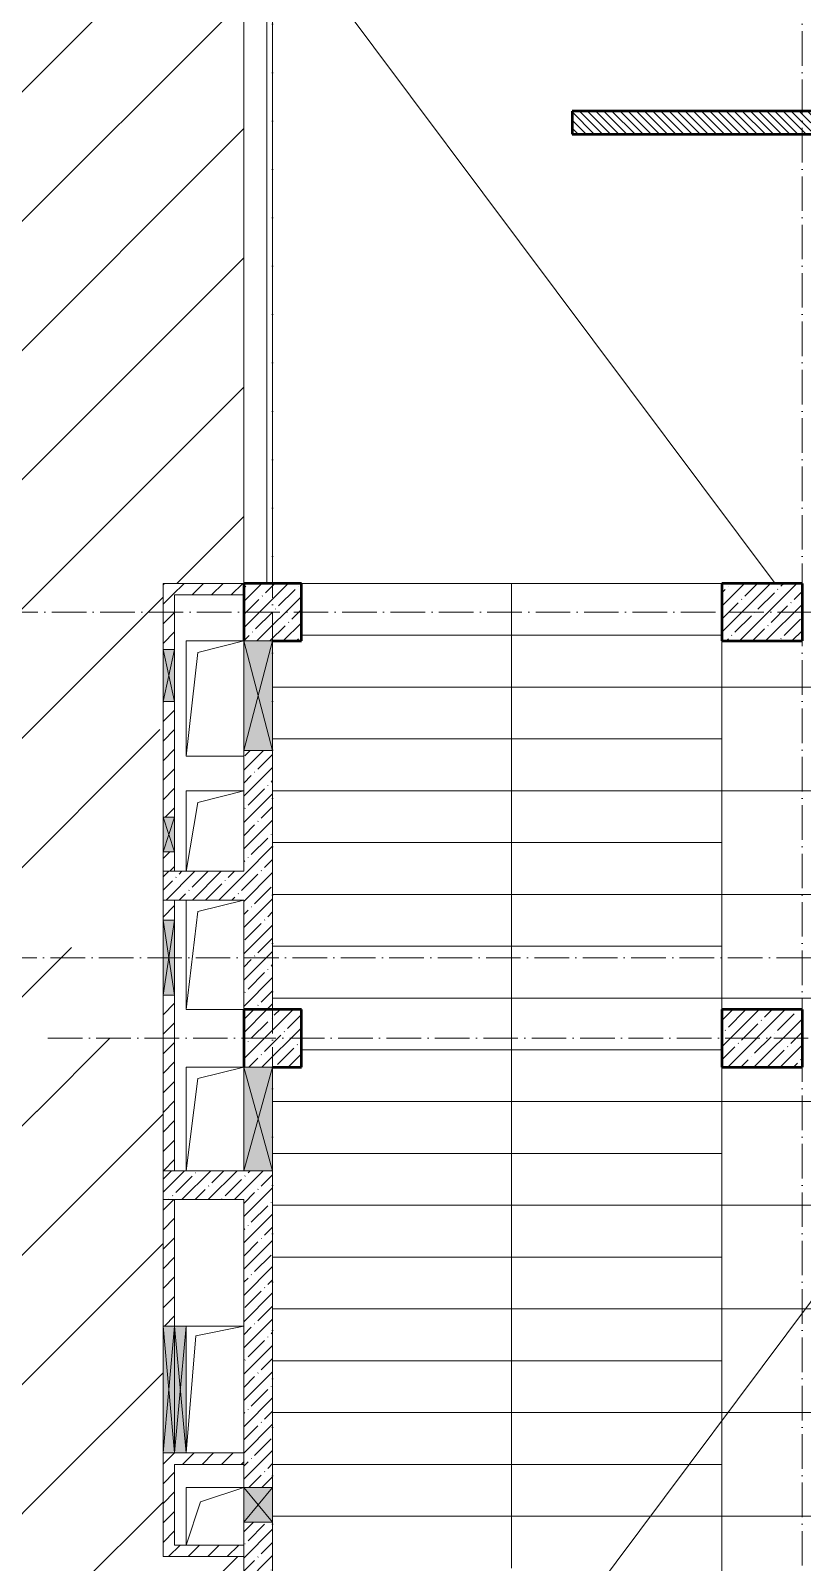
# Model space of a CAD drawing. Header units: millimetres. Extents: x 35697 to 388678, y -91946 to 171347.
# Drawn here: x 51010 to 57710, y 81945 to 95245 of the extents above; entities that cross this region are included whole.
import ezdxf

# ---------------------------------------------------------------- set-up
doc = ezdxf.new("R2010")
doc.units = ezdxf.units.MM
doc.linetypes.add('50_200_ШТРИХ_1Т_ш5_п1_п1_', pattern=[700, 500, -100, 0, -100])
for name, color, linetype, lineweight in [('2.1) ПГП окна 2.8 м', 5, 'Continuous', 30), ('3.1) ЖБ окна 1.2 м', 102, 'Continuous', 30), ('A-DETL-____-OTLN-4', 7, 'Continuous', 18), ('A-DETL-GENF-OTLN', 7, 'Continuous', 9), ('A-FLOR-____-OTLN', 7, 'Continuous', 9), ('A-GENM-____-OTLN', 7, 'Continuous', 9), ('A-GLAZ-____-OTLN', 7, 'Continuous', 9), ('A-WALL-____-MCUT-1', 7, 'Continuous', 9), ('A-WALL-____-MCUT-2', 7, 'Continuous', 50), ('A-WALL-____-PATT-1', 7, 'Continuous', 9), ('A-WALL-FNSH-MCUT-1', 7, 'Continuous', 9), ('I-WALL-____-OTLN', 7, 'Continuous', 9), ('S-COLS-____-MCUT', 7, 'Continuous', 50), ('S-COLS-____-OTLN', 7, 'Continuous', 9), ('S-GRID-____-OTLN-1', 7, '50_200_ШТРИХ_1Т_ш5_п1_п1_', 9), ('S-STRS-____-OTLN-1', 7, 'Continuous', 9)]:
    doc.layers.add(name, color=color, linetype=linetype, lineweight=lineweight)
doc.layers.add('A-GLAZ-____-OTLN-1', color=7, linetype='Continuous', lineweight=9, true_color=0xc0c0c0)
pattern_1 = [(45, (43259.71, 63713.66), (-114.0493, 114.0493), []), (45, (43373.76, 63713.66), (-114.0493, 114.0493), [201.612, -40.322, 3.353, -36.97])]
pattern_2 = [(45, (43259.71, 63713.66), (-84.8528, 84.8528), [])]

# ---------------------------------------------------------------- blocks, each defined once
blk = doc.blocks.new('BSC_Колонна _Прямоугольная - 500х500-V2-АР1_План отверстий 2 этажа в осях 1-64_А-ГГ')
at = {"layer": 'S-COLS-____-OTLN'}
h = blk.add_hatch(dxfattribs=at)
h.set_pattern_fill('FP_28', color=256, style=0, pattern_type=2)
h.set_pattern_definition([(45, (-9850, -26481.04), (-114.04925, 114.04925), []), (45, (-9735.95, -26481.04), (-114.04925, 114.04925), [201.613, -40.323, 3.353, -36.97])])
h.paths.add_polyline_path([(-250, -250), (250, -250), (250, 250), (-250, 250)], flags=0)
at = {"layer": 'S-COLS-____-MCUT'}
for p, q in [((250, 250), (-250, 250)), ((-250, 250), (-250, -250)), ((250, -250), (250, 250)), ((0, -250), (250, -250))]:
    blk.add_line(p, q, dxfattribs=at)
blk = doc.blocks.new('BSC_Колонна _Прямоугольная - 500х700-V5-АР1_План отверстий 2 этажа в осях 1-64_А-ГГ')
at = {"layer": 'S-COLS-____-OTLN'}
h = blk.add_hatch(dxfattribs=at)
h.set_pattern_fill('FP_31', color=256, style=0, pattern_type=2)
h.set_pattern_definition([(315, (-22781.04, 14100), (114.0493, 114.0493), []), (315, (-22781.04, 13985.95), (114.0493, 114.0493), [201.613, -40.323, 3.353, -36.97])])
h.paths.add_polyline_path([(-250, 350), (-250, -350), (250, -350), (250, 350)], flags=0)
at = {"layer": 'S-COLS-____-MCUT'}
for p, q in [((250, 350), (-250, 350)), ((-250, 350), (-250, -350)), ((250, -350), (250, 350)), ((-250, -350), (250, -350))]:
    blk.add_line(p, q, dxfattribs=at)
blk = doc.blocks.new('BSC_Колонна _Прямоугольная - 500х700-V6-АР1_План отверстий 2 этажа в осях 1-64_А-ГГ')
at = {"layer": 'S-COLS-____-OTLN'}
h = blk.add_hatch(dxfattribs=at)
h.set_pattern_fill('FP_32', color=256, style=0, pattern_type=2)
h.set_pattern_definition([(315, (-26481.04, 14100), (114.04925, 114.04925), []), (315, (-26481.04, 13985.95), (114.04925, 114.04925), [201.613, -40.323, 3.353, -36.97])])
h.paths.add_polyline_path([(-250, 350), (-250, -350), (250, -350), (250, 350)], flags=0)
at = {"layer": 'S-COLS-____-MCUT'}
for p, q in [((250, 350), (-250, 350)), ((-250, 350), (-250, -350)), ((250, -350), (250, 350)), ((-250, -350), (250, -350))]:
    blk.add_line(p, q, dxfattribs=at)
blk = doc.blocks.new('AR_Отверстие прямоугольное _в плите_ - AR_Отверстие прямоугольное _в плите_-30552728-АР1_План отверстий 2 этажа в осях 1-64_А-ГГ')
at = {"layer": 'A-GENM-____-OTLN'}
for p, q in [((250, 500), (-250, 500)), ((-250, 500), (-250, -500)), ((-250, -500), (-150, 400)), ((-150, 400), (250, 500)), ((-250, -500), (250, -500))]:
    blk.add_line(p, q, dxfattribs=at)
blk = doc.blocks.new('AR_Отверстие прямоугольное _в плите_ - AR_Отверстие прямоугольное _в плите_-30552824-АР1_План отверстий 2 этажа в осях 1-64_А-ГГ')
at = {"layer": 'A-GENM-____-OTLN'}
for p, q in [((250, 350), (-250, 350)), ((-250, 350), (-250, -350)), ((-150, 250), (250, 350)), ((-250, -350), (-150, 250))]:
    blk.add_line(p, q, dxfattribs=at)
blk = doc.blocks.new('AR_Отверстие прямоугольное _в плите_ - AR_Отверстие прямоугольное _в плите_-30552826-АР1_План отверстий 2 этажа в осях 1-64_А-ГГ')
at = {"layer": 'A-GENM-____-OTLN'}
for p, q in [((-250, 475), (-250, -475)), ((-150, 375), (250, 475)), ((-250, -475), (-150, 375)), ((-250, -475), (250, -475))]:
    blk.add_line(p, q, dxfattribs=at)
blk = doc.blocks.new('AR_Отверстие прямоугольное _в плите_ - AR_Отверстие прямоугольное _в плите_-V175-АР1_План отверстий 2 этажа в осях 1-64_А-ГГ')
at = {"layer": 'A-GENM-____-OTLN'}
for p, q in [((250, 450), (-250, 450)), ((-250, 450), (-250, -450)), ((-150, 350), (250, 450)), ((-250, -450), (-150, 350))]:
    blk.add_line(p, q, dxfattribs=at)
blk = doc.blocks.new('AR_Отверстие прямоугольное _в плите_ - AR_Отверстие прямоугольное _в плите_-V186-АР1_План отверстий 2 этажа в осях 1-64_А-ГГ')
at = {"layer": 'A-GENM-____-OTLN'}
for p, q in [((250, 250), (-250, 250)), ((-250, 250), (-250, -250)), ((-125, 125), (250, 250)), ((-250, -250), (-125, 125))]:
    blk.add_line(p, q, dxfattribs=at)
blk = doc.blocks.new('AR_Отверстие прямоугольное _в стене__БезПР - AR_Отверстие прямоугольное _в стене__БезПР-30590122-АР1_План отверстий 2 этажа в осях 1-64_А-ГГ')
at = {"layer": 'A-GLAZ-____-OTLN-1'}
blk.add_hatch(color=256, dxfattribs=at).paths.add_polyline_path([(475, -125), (475, 125), (-475, 125), (-475, -125)], flags=0)
at = {"layer": 'A-DETL-GENF-OTLN'}
for p, q in [((-475, -125), (-475, 125)), ((-475, 125), (475, 125)), ((475, 125), (-475, -125)), ((-475, 125), (475, -125)), ((475, 125), (-475, 125)), ((-475, 125), (-475, -125)), ((475, 125), (475, -125)), ((475, -125), (475, 125)), ((475, -125), (-475, -125)), ((-475, -125), (475, -125))]:
    blk.add_line(p, q, dxfattribs=at)
at = {"layer": 'A-GLAZ-____-OTLN'}
blk.add_line((475, 125), (-475, 125), dxfattribs=at)
blk = doc.blocks.new('AR_Отверстие прямоугольное _в стене__БезПР - AR_Отверстие прямоугольное _в стене__БезПР-30590124-АР1_План отверстий 2 этажа в осях 1-64_А-ГГ')
at = {"layer": 'A-GLAZ-____-OTLN-1'}
blk.add_hatch(color=256, dxfattribs=at).paths.add_polyline_path([(450, -125), (450, 125), (-450, 125), (-450, -125)], flags=0)
at = {"layer": 'A-DETL-GENF-OTLN'}
for p, q in [((-450, -125), (-450, 125)), ((-450, 125), (450, 125)), ((450, 125), (-450, -125)), ((-450, 125), (450, -125)), ((450, 125), (-450, 125)), ((-450, 125), (-450, -125)), ((450, 125), (450, -125)), ((450, -125), (450, 125)), ((450, -125), (-450, -125)), ((-450, -125), (450, -125))]:
    blk.add_line(p, q, dxfattribs=at)
at = {"layer": 'A-GLAZ-____-OTLN'}
blk.add_line((450, 125), (-450, 125), dxfattribs=at)
blk = doc.blocks.new('AR_Отверстие прямоугольное _в стене__БезПР - AR_Отверстие прямоугольное _в стене__БезПР-30460031-АР1_План отверстий 2 этажа в осях 1-64_А-ГГ')
at = {"layer": 'A-GLAZ-____-OTLN-1'}
blk.add_hatch(color=256, dxfattribs=at).paths.add_polyline_path([(150, 125), (-150, 125), (-150, -125), (150, -125)], flags=0)
at = {"layer": 'A-DETL-GENF-OTLN'}
for p, q in [((-150, -125), (-150, 125)), ((-150, 125), (150, 125)), ((150, 125), (-150, -125)), ((-150, 125), (150, -125)), ((150, 125), (-150, 125)), ((-150, 125), (-150, -125)), ((150, 125), (150, -125)), ((150, -125), (150, 125)), ((150, -125), (-150, -125)), ((-150, -125), (150, -125))]:
    blk.add_line(p, q, dxfattribs=at)
at = {"layer": 'A-GLAZ-____-OTLN'}
blk.add_line((150, 125), (-150, 125), dxfattribs=at)
blk = doc.blocks.new('AR_Отверстие прямоугольное _в плите_ - AR_Отверстие прямоугольное _в плите_-30552711-АР1_План отверстий 2 этажа в осях 1-64_А-ГГ')
at = {"layer": 'A-GENM-____-OTLN'}
for p, q in [((250, 550), (-250, 550)), ((-167, 467), (250, 550)), ((-250, -550), (-167, 467))]:
    blk.add_line(p, q, dxfattribs=at)
blk = doc.blocks.new('AR_Отверстие прямоугольное _в стене__БезПР - AR_Отверстие прямоугольное _в стене__БезПР-36428237-АР1_План отверстий 2 этажа в осях 1-64_А-ГГ')
at = {"layer": 'A-GLAZ-____-OTLN'}
blk.add_hatch(color=256, dxfattribs=at).paths.add_polyline_path([(-325, -50), (325, -50), (325, 50), (-325, 50)], flags=0)
at = {"layer": 'A-DETL-GENF-OTLN'}
for p, q in [((-325, -50), (-325, 50)), ((-325, 50), (325, 50)), ((325, 50), (-325, -50)), ((-325, 50), (325, -50)), ((325, 50), (-325, 50)), ((-325, 50), (-325, -50)), ((325, 50), (325, -50)), ((325, -50), (325, 50)), ((325, -50), (-325, -50)), ((-325, -50), (325, -50))]:
    blk.add_line(p, q, dxfattribs=at)
at = {"layer": 'A-GLAZ-____-OTLN'}
blk.add_line((325, 50), (-325, 50), dxfattribs=at)
blk = doc.blocks.new('AR_Отверстие прямоугольное _в стене_ - AR_Отверстие прямоугольное _в стене__ОВ-36889588-АР1_План отверстий 2 этажа в осях 1-64_А-ГГ')
at = {"layer": 'A-GLAZ-____-OTLN'}
blk.add_hatch(color=256, dxfattribs=at).paths.add_polyline_path([(-550, -50), (550, -50), (550, 50), (-550, 50)], flags=0)
at = {"layer": 'A-DETL-GENF-OTLN'}
for p, q in [((-550, -50), (-550, 50)), ((-550, 50), (550, 50)), ((550, 50), (-550, -50)), ((-550, 50), (550, -50)), ((550, 50), (-550, 50)), ((-550, 50), (-550, -50)), ((550, 50), (550, -50)), ((550, -50), (550, 50))]:
    blk.add_line(p, q, dxfattribs=at)
blk = doc.blocks.new('AR_Отверстие прямоугольное _в стене__БезПР - AR_Отверстие прямоугольное _в стене__БезПР-36788913-АР1_План отверстий 2 этажа в осях 1-64_А-ГГ')
at = {"layer": 'A-GLAZ-____-OTLN'}
blk.add_hatch(color=256, dxfattribs=at).paths.add_polyline_path([(-225, -50), (225, -50), (225, 50), (-225, 50)], flags=0)
at = {"layer": 'A-DETL-GENF-OTLN'}
for p, q in [((-225, -50), (-225, 50)), ((-225, 50), (225, 50)), ((225, 50), (-225, -50)), ((-225, 50), (225, -50)), ((225, 50), (-225, 50)), ((-225, 50), (-225, -50)), ((225, 50), (225, -50)), ((225, -50), (225, 50)), ((225, -50), (-225, -50)), ((-225, -50), (225, -50))]:
    blk.add_line(p, q, dxfattribs=at)
at = {"layer": 'A-GLAZ-____-OTLN'}
blk.add_line((225, 50), (-225, 50), dxfattribs=at)
blk = doc.blocks.new('AR_Отверстие прямоугольное _в стене__БезПР - AR_Отверстие прямоугольное _в стене__БезПР-36788904-АР1_План отверстий 2 этажа в осях 1-64_А-ГГ')
at = {"layer": 'A-GLAZ-____-OTLN'}
blk.add_hatch(color=256, dxfattribs=at).paths.add_polyline_path([(150, -50), (150, 50), (-150, 50), (-150, -50)], flags=0)
at = {"layer": 'A-DETL-GENF-OTLN'}
for p, q in [((-150, -50), (-150, 50)), ((-150, 50), (150, 50)), ((150, 50), (-150, -50)), ((-150, 50), (150, -50)), ((150, 50), (-150, 50)), ((-150, 50), (-150, -50)), ((150, 50), (150, -50)), ((150, -50), (150, 50)), ((150, -50), (-150, -50)), ((-150, -50), (150, -50))]:
    blk.add_line(p, q, dxfattribs=at)
at = {"layer": 'A-GLAZ-____-OTLN'}
blk.add_line((150, 50), (-150, 50), dxfattribs=at)
blk = doc.blocks.new('AR_Отверстие прямоугольное _в стене_ - AR_Отверстие прямоугольное _в стене__ОВ-36943067-АР1_План отверстий 2 этажа в осях 1-64_А-ГГ')
at = {"layer": 'A-GLAZ-____-OTLN'}
blk.add_hatch(color=256, dxfattribs=at).paths.add_polyline_path([(-550, -50), (550, -50), (550, 50), (-550, 50)], flags=0)
at = {"layer": 'A-DETL-GENF-OTLN'}
for p, q in [((-550, -50), (-550, 50)), ((-550, 50), (550, 50)), ((550, 50), (-550, -50)), ((-550, 50), (550, -50)), ((550, 50), (-550, 50)), ((-550, 50), (-550, -50)), ((550, 50), (550, -50)), ((550, -50), (550, 50)), ((550, -50), (-550, -50)), ((-550, -50), (550, -50))]:
    blk.add_line(p, q, dxfattribs=at)
blk = doc.blocks.new('2этаж')
at = {"layer": 'S-GRID-____-OTLN-1', "color": 251, "ltscale": 0.6, "true_color": 0x636466}
for p, q in [((-5741.7, 454533.3), (-5741.7, 508896.9)), ((-1141.7, 454533.3), (-1141.7, 508896.9)), ((-20260.4, 485497), (11116.1, 485497)), ((11116.1, 482497), (-20260.4, 482497)), ((-7691.7, 481797), (11116.1, 481797))]:
    blk.add_line(p, q, dxfattribs=at)

msp = doc.modelspace()

# ---------------------------------------------------------------- hatches: boundary and pattern name
at = {"layer": '2.1) ПГП окна 2.8 м'}
h = msp.add_hatch(dxfattribs=at)
h.set_pattern_fill('ANSI31', color=5, scale=250)
h.paths.add_polyline_path([(52860, 95945), (52860, 96195), (48860, 96195), (48860, 95945), (48860, 95620), (48866, 95620), (48866, 95545), (48860, 95270), (48860, 94870), (48860, 93920), (48866, 93920), (48866, 93851), (48866, 93845), (48866, 93770), (48860, 93570), (48860, 93020), (48860, 90445), (48860, 90195), (52160, 90195), (52160, 90445), (52860, 90445)])
h = msp.add_hatch(dxfattribs=at)
h.set_pattern_fill('ANSI31', color=5, scale=250)
h.paths.add_polyline_path([(52160, 89227), (52160, 89420), (52160, 89870), (52160, 90195), (48860, 90195), (48860, 89945), (48860, 89470), (48866, 89470), (48866, 89395), (48866, 89389), (48860, 89365), (48860, 89395), (48820, 89395), (48820, 89390), (48710, 89390), (48710, 88645), (48860, 88645), (48860, 88570), (48866, 88570), (48866, 88501), (48866, 88495), (48866, 88420), (48860, 88245), (48860, 87445), (48860, 87195), (51338, 87195, -0.055886)])
h = msp.add_hatch(dxfattribs=at)
h.set_pattern_fill('ANSI31', color=5, scale=250)
h.paths.add_polyline_path([(50974, 84545, -0.068305), (51338, 87195), (48860, 87195), (48860, 86945), (48860, 85570), (48866, 85570), (48866, 85495), (48866, 85489), (48860, 85465), (48860, 85495), (48820, 85495), (48820, 85490), (48710, 85490), (48710, 84600), (48860, 84600), (48860, 84625), (48866, 84670), (48866, 84601), (48866, 84595), (48866, 84520), (48860, 83420), (48866, 83420), (48866, 83345), (48866, 83339), (48866, 83270), (48860, 82745), (48860, 82345), (48860, 81920), (48860, 81645), (48866, 81645), (48866, 81570), (48860, 81445), (48860, 81195), (51562, 81195, -0.087106)])
h = msp.add_hatch(dxfattribs=at)
h.set_pattern_fill('ANSI31', color=5, scale=250)
h.paths.add_polyline_path([(52160, 83995), (52160, 85095), (52160, 85345), (52160, 86495), (51169, 86495, 0.049936), (50974, 84545, 0.087106), (51562, 81195), (52860, 81195), (52860, 81445), (52860, 81995), (52160, 81995), (52160, 82895)])
at = {"layer": 'A-WALL-____-PATT-1'}
h = msp.add_hatch(dxfattribs=at)
h.set_pattern_fill('FP_6', color=256, style=0, pattern_type=2)
h.set_pattern_definition([(135, (43259.71, 63713.66), (-35.35534, -35.35534), [])])
h.paths.add_polyline_path([(65010, 94345), (65010, 94545), (55710, 94545), (55710, 94345), (64456, 94345)], flags=0)
h = msp.add_hatch(dxfattribs=at)
h.set_pattern_fill('FP_4', color=256, style=0, pattern_type=2)
h.set_pattern_definition(pattern_2)
h.paths.add_polyline_path([(52860, 90345), (52860, 90445), (52160, 90445), (52160, 90345), (52260, 90345)], flags=0)
h = msp.add_hatch(dxfattribs=at)
h.set_pattern_fill('FP_4', color=256, style=0, pattern_type=2)
h.set_pattern_definition(pattern_2)
h.paths.add_polyline_path([(52260, 87945), (52260, 88115), (52160, 88115), (52160, 87945)], flags=0)
h.paths.add_polyline_path([(52160, 88415), (52260, 88415), (52260, 89420), (52160, 89420), (52160, 88529)], flags=0)
h.paths.add_polyline_path([(52160, 89870), (52260, 89870), (52260, 90345), (52160, 90345)], flags=0)
h = msp.add_hatch(dxfattribs=at)
h.set_pattern_fill('FP_25', color=256, style=0, pattern_type=2)
h.set_pattern_definition(pattern_1)
h.paths.add_polyline_path([(53110, 86745), (53110, 88995), (52860, 88995), (52860, 86745)], flags=0)
h = msp.add_hatch(dxfattribs=at)
h.set_pattern_fill('FP_25', color=256, style=0, pattern_type=2)
h.set_pattern_definition(pattern_1)
h.paths.add_polyline_path([(52860, 87695), (52860, 87945), (52160, 87945), (52160, 87695)], flags=0)
h = msp.add_hatch(dxfattribs=at)
h.set_pattern_fill('FP_4', color=256, style=0, pattern_type=2)
h.set_pattern_definition(pattern_2)
h.paths.add_polyline_path([(52160, 85345), (52260, 85345), (52260, 86870), (52160, 86870), (52160, 86809)], flags=0)
h.paths.add_polyline_path([(52160, 87520), (52260, 87520), (52260, 87695), (52160, 87695)], flags=0)
h = msp.add_hatch(dxfattribs=at)
h.set_pattern_fill('FP_25', color=256, style=0, pattern_type=2)
h.set_pattern_definition(pattern_1)
h.paths.add_polyline_path([(52860, 85095), (52860, 85345), (52160, 85345), (52160, 85095)], flags=0)
h = msp.add_hatch(dxfattribs=at)
h.set_pattern_fill('FP_25', color=256, style=0, pattern_type=2)
h.set_pattern_definition(pattern_1)
h.paths.add_polyline_path([(52860, 81445), (53110, 81445), (53110, 82295), (52860, 82295), (52860, 81649)], flags=0)
h.paths.add_polyline_path([(52860, 82595), (53110, 82595), (53110, 85345), (52860, 85345), (52860, 85089)], flags=0)
h = msp.add_hatch(dxfattribs=at)
h.set_pattern_fill('FP_4', color=256, style=0, pattern_type=2)
h.set_pattern_definition(pattern_2)
h.paths.add_polyline_path([(52260, 82095), (52260, 82895), (52160, 82895), (52160, 82095)], flags=0)
h.paths.add_polyline_path([(52210, 83995), (52260, 83995), (52260, 85095), (52160, 85095), (52160, 83995)], flags=0)
h = msp.add_hatch(dxfattribs=at)
h.set_pattern_fill('FP_4', color=256, style=0, pattern_type=2)
h.set_pattern_definition(pattern_2)
h.paths.add_polyline_path([(52260, 82795), (52860, 82795), (52860, 82895), (52260, 82895)], flags=0)
h = msp.add_hatch(dxfattribs=at)
h.set_pattern_fill('FP_4', color=256, style=0, pattern_type=2)
h.set_pattern_definition(pattern_2)
h.paths.add_polyline_path([(52860, 81995), (52860, 82095), (52160, 82095), (52160, 81995)], flags=0)
at = {"layer": 'S-COLS-____-OTLN'}
h = msp.add_hatch(dxfattribs=at)
h.set_pattern_fill('FP_25', color=256, style=0, pattern_type=2)
h.set_pattern_definition(pattern_1)
h.paths.add_polyline_path([(52860, 86245), (53360, 86245), (53360, 86745), (52860, 86745)], flags=0)

# ---------------------------------------------------------------- linework, layer by layer
at = {"layer": 'A-DETL-____-OTLN-4'}
for p, q in [((53360, 78295), (66560, 95945)), ((57473, 90445), (53360, 95945))]:
    msp.add_line(p, q, dxfattribs=at)
at = {"layer": 'A-FLOR-____-OTLN'}
for p, q in [((53110, 90445), (53110, 95945)), ((52360, 89945), (52860, 89945)), ((52360, 88945), (52360, 89945)), ((52860, 88945), (52360, 88945)), ((52360, 88644), (52860, 88644)), ((52360, 87945), (52360, 88644)), ((52360, 86745), (52360, 87695)), ((52860, 86745), (52360, 86745)), ((52360, 86245), (52860, 86245)), ((52360, 85345), (52360, 86245)), ((52360, 83995), (52860, 83995)), ((52360, 82595), (52860, 82595)), ((52360, 82095), (52360, 82595))]:
    msp.add_line(p, q, dxfattribs=at)
at = {"layer": 'A-WALL-____-MCUT-1'}
for p, q in [((52860, 88995), (52860, 87945)), ((53110, 86745), (53110, 88995)), ((52860, 87945), (52160, 87945)), ((52160, 87945), (52160, 87695)), ((52160, 87695), (52860, 87695)), ((52860, 87695), (52860, 86745)), ((52860, 86745), (53110, 86745)), ((52860, 85345), (52160, 85345)), ((52160, 85345), (52160, 85095)), ((53110, 82595), (53110, 85345)), ((52160, 85095), (52860, 85095)), ((52860, 85095), (52860, 82595)), ((52860, 82295), (52860, 81445)), ((53110, 81445), (53110, 82295))]:
    msp.add_line(p, q, dxfattribs=at)
at = {"layer": 'A-WALL-____-MCUT-2'}
for p, q in [((65010, 94545), (55710, 94545)), ((55710, 94545), (55710, 94345)), ((55710, 94345), (65010, 94345))]:
    msp.add_line(p, q, dxfattribs=at)
at = {"layer": 'A-WALL-FNSH-MCUT-1'}
for p, q in [((52860, 90445), (52160, 90445)), ((52160, 90445), (52160, 89870)), ((52260, 90345), (52860, 90345)), ((52260, 89870), (52260, 90345)), ((52160, 89420), (52160, 88415)), ((52260, 88415), (52260, 89420)), ((52160, 88115), (52160, 87945)), ((52260, 87945), (52260, 88115)), ((52160, 87695), (52160, 87520)), ((52260, 87520), (52260, 87695)), ((52160, 86870), (52160, 85345)), ((52260, 85345), (52260, 86870)), ((52160, 85095), (52160, 83995)), ((52260, 83995), (52260, 85095)), ((52160, 82895), (52160, 81995)), ((52860, 82895), (52360, 82895)), ((52260, 82795), (52860, 82795)), ((52260, 82095), (52260, 82795)), ((52860, 82095), (52260, 82095)), ((52160, 81995), (52860, 81995))]:
    msp.add_line(p, q, dxfattribs=at)
at = {"layer": 'I-WALL-____-OTLN'}
for p, q in [((52860, 90445), (52860, 95945)), ((53060, 95945), (53060, 90445))]:
    msp.add_line(p, q, dxfattribs=at)
at = {"layer": 'S-COLS-____-MCUT'}
for p, q in [((53360, 86745), (52860, 86745)), ((52860, 86745), (52860, 86245)), ((53360, 86245), (53360, 86745)), ((53110, 86245), (53360, 86245))]:
    msp.add_line(p, q, dxfattribs=at)
at = {"layer": 'S-STRS-____-OTLN-1'}
for p, q in [((57010, 90445), (53360, 90445)), ((57010, 90445), (53360, 90445)), ((55185, 90445), (55185, 89995)), ((57010, 89995), (53360, 89995)), ((57010, 89995), (53360, 89995)), ((55185, 89995), (55185, 89545)), ((57010, 89945), (57010, 89545)), ((57010, 89945), (57010, 89545)), ((57010, 89545), (53110, 89545)), ((57010, 89545), (53110, 89545)), ((55185, 89545), (55185, 89095)), ((57010, 89545), (57010, 88645)), ((64610, 89545), (57010, 89545)), ((64610, 89545), (57010, 89545)), ((57010, 89095), (53110, 89095)), ((57010, 89095), (53110, 89095)), ((55185, 89095), (55185, 88645)), ((57010, 89095), (57010, 88645)), ((57010, 88645), (53110, 88645)), ((57010, 88645), (53110, 88645)), ((55185, 88645), (55185, 88195)), ((57010, 88645), (57010, 87745)), ((64610, 88645), (57010, 88645)), ((64610, 88645), (57010, 88645)), ((57010, 88195), (53110, 88195)), ((57010, 88195), (53110, 88195)), ((55185, 88195), (55185, 87745)), ((57010, 88195), (57010, 87745)), ((57010, 87745), (53110, 87745)), ((57010, 87745), (53110, 87745)), ((55185, 87745), (55185, 87295)), ((57010, 87745), (57010, 86845)), ((64610, 87745), (57010, 87745)), ((64610, 87745), (57010, 87745)), ((57010, 87295), (53110, 87295)), ((57010, 87295), (53110, 87295)), ((55185, 87295), (55185, 86845)), ((57010, 87295), (57010, 86845)), ((57010, 86845), (53110, 86845)), ((57010, 86845), (53110, 86845)), ((55185, 86845), (55185, 86395)), ((57010, 86845), (57010, 86745)), ((64610, 86845), (57010, 86845)), ((64610, 86845), (57010, 86845)), ((57010, 86395), (53360, 86395)), ((57010, 86395), (53360, 86395)), ((55185, 86395), (55185, 85945)), ((57010, 86245), (57010, 85945)), ((57010, 86245), (57010, 85945)), ((57010, 85945), (53110, 85945)), ((57010, 85945), (53110, 85945)), ((55185, 85945), (55185, 85495)), ((57010, 85945), (57010, 85045)), ((64610, 85945), (57010, 85945)), ((64610, 85945), (57010, 85945)), ((57010, 85495), (53110, 85495)), ((57010, 85495), (53110, 85495)), ((55185, 85495), (55185, 85045)), ((57010, 85495), (57010, 85045)), ((57010, 85045), (53110, 85045)), ((57010, 85045), (53110, 85045)), ((55185, 85045), (55185, 84595)), ((57010, 85045), (57010, 84145)), ((64610, 85045), (57010, 85045)), ((64610, 85045), (57010, 85045)), ((57010, 84595), (53110, 84595)), ((57010, 84595), (53110, 84595)), ((55185, 84595), (55185, 84145)), ((57010, 84595), (57010, 84145)), ((57010, 84145), (53110, 84145)), ((57010, 84145), (53110, 84145)), ((55185, 84145), (55185, 83695)), ((57010, 84145), (57010, 83245)), ((64610, 84145), (57010, 84145)), ((64610, 84145), (57010, 84145)), ((57010, 83695), (53110, 83695)), ((57010, 83695), (53110, 83695)), ((55185, 83695), (55185, 83245)), ((57010, 83695), (57010, 83245)), ((57010, 83245), (53110, 83245)), ((57010, 83245), (53110, 83245)), ((55185, 83245), (55185, 82795)), ((57010, 83245), (57010, 82345)), ((64610, 83245), (57010, 83245)), ((64610, 83245), (57010, 83245)), ((57010, 82795), (53110, 82795)), ((57010, 82795), (53110, 82795)), ((55185, 82795), (55185, 82345)), ((57010, 82795), (57010, 82345)), ((57010, 82345), (53110, 82345)), ((57010, 82345), (53110, 82345)), ((55185, 82345), (55185, 81895)), ((57010, 82345), (57010, 81445)), ((64610, 82345), (57010, 82345)), ((64610, 82345), (57010, 82345))]:
    msp.add_line(p, q, dxfattribs=at)

# ---------------------------------------------------------------- block references
at = {"layer": '3.1) ЖБ окна 1.2 м'}
msp.add_blockref('2этаж', (58851, -395302), dxfattribs=at)
at = {"layer": 'A-GENM-____-OTLN'}
for name, p in [('AR_Отверстие прямоугольное _в плите_ - AR_Отверстие прямоугольное _в плите_-30552728-АР1_План отверстий 2 этажа в осях 1-64_А-ГГ', (52610, 89445)), ('AR_Отверстие прямоугольное _в плите_ - AR_Отверстие прямоугольное _в плите_-30552824-АР1_План отверстий 2 этажа в осях 1-64_А-ГГ', (52610, 88294)), ('AR_Отверстие прямоугольное _в плите_ - AR_Отверстие прямоугольное _в плите_-30552826-АР1_План отверстий 2 этажа в осях 1-64_А-ГГ', (52610, 87220)), ('AR_Отверстие прямоугольное _в плите_ - AR_Отверстие прямоугольное _в плите_-V175-АР1_План отверстий 2 этажа в осях 1-64_А-ГГ', (52610, 85795)), ('AR_Отверстие прямоугольное _в плите_ - AR_Отверстие прямоугольное _в плите_-30552711-АР1_План отверстий 2 этажа в осях 1-64_А-ГГ', (52610, 83445)), ('AR_Отверстие прямоугольное _в плите_ - AR_Отверстие прямоугольное _в плите_-V186-АР1_План отверстий 2 этажа в осях 1-64_А-ГГ', (52610, 82345))]:
    msp.add_blockref(name, p, dxfattribs=at)
at = {"layer": 'A-GLAZ-____-OTLN'}
for name, p, rotation in [('AR_Отверстие прямоугольное _в стене__БезПР - AR_Отверстие прямоугольное _в стене__БезПР-30590122-АР1_План отверстий 2 этажа в осях 1-64_А-ГГ', (52985, 89470), 269.9999999999999), ('AR_Отверстие прямоугольное _в стене__БезПР - AR_Отверстие прямоугольное _в стене__БезПР-36788913-АР1_План отверстий 2 этажа в осях 1-64_А-ГГ', (52210, 89645), 89.99999999999991), ('AR_Отверстие прямоугольное _в стене__БезПР - AR_Отверстие прямоугольное _в стене__БезПР-36788904-АР1_План отверстий 2 этажа в осях 1-64_А-ГГ', (52210, 88265), 89.99999999999991), ('AR_Отверстие прямоугольное _в стене__БезПР - AR_Отверстие прямоугольное _в стене__БезПР-36428237-АР1_План отверстий 2 этажа в осях 1-64_А-ГГ', (52210, 87195), 89.99999999999991), ('AR_Отверстие прямоугольное _в стене__БезПР - AR_Отверстие прямоугольное _в стене__БезПР-30590124-АР1_План отверстий 2 этажа в осях 1-64_А-ГГ', (52985, 85795), 269.9999999999999), ('AR_Отверстие прямоугольное _в стене_ - AR_Отверстие прямоугольное _в стене__ОВ-36889588-АР1_План отверстий 2 этажа в осях 1-64_А-ГГ', (52210, 83445), 89.99999999999991), ('AR_Отверстие прямоугольное _в стене_ - AR_Отверстие прямоугольное _в стене__ОВ-36943067-АР1_План отверстий 2 этажа в осях 1-64_А-ГГ', (52310, 83445), 269.9999999999999), ('AR_Отверстие прямоугольное _в стене__БезПР - AR_Отверстие прямоугольное _в стене__БезПР-30460031-АР1_План отверстий 2 этажа в осях 1-64_А-ГГ', (52985, 82445), 269.9999999999999)]:
    msp.add_blockref(name, p, dxfattribs=dict(at, rotation=rotation))
at = {"layer": 'S-COLS-____-OTLN'}
msp.add_blockref('BSC_Колонна _Прямоугольная - 500х500-V2-АР1_План отверстий 2 этажа в осях 1-64_А-ГГ', (53110, 90195), dxfattribs=at)
at = {"layer": 'S-COLS-____-OTLN', "rotation": 89.9999999999999}
for name, p in [('BSC_Колонна _Прямоугольная - 500х700-V6-АР1_План отверстий 2 этажа в осях 1-64_А-ГГ', (57360, 90195)), ('BSC_Колонна _Прямоугольная - 500х700-V5-АР1_План отверстий 2 этажа в осях 1-64_А-ГГ', (57360, 86495))]:
    msp.add_blockref(name, p, dxfattribs=at)

doc.saveas('drawing.dxf')
